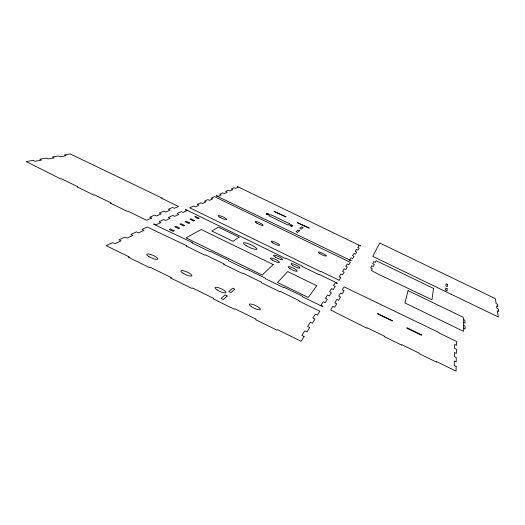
<?xml version="1.0" encoding="UTF-8"?>
<svg xmlns="http://www.w3.org/2000/svg" width="525" height="525" viewBox="0 0 525 525"><rect width="100%" height="100%" fill="white"/><g stroke="black" fill="none" stroke-linecap="round" stroke-linejoin="round"><path stroke-width="0.79" d="M335.377 282.64L333.506 285.58L335.272 286.44L333.368 289.492L331.577 288.619L329.595 291.743L331.419 292.628L329.398 295.87L327.548 294.971L325.441 298.292L327.318 299.204L325.165 302.662L323.256 301.731L321.005 305.281L322.954 306.213L322.691 306.633L302.164 296.625L302.459 296.238L284.032 287.254L283.703 287.628L265.21 278.611L265.571 278.257L247.236 269.318L246.842 269.653L228.441 260.689L228.867 260.367L210.623 251.468L210.164 251.777L191.855 242.845L192.347 242.557L153.543 224.168L154.101 223.919L156.01 224.838L160.853 222.62L158.99 221.707L163.728 219.562L165.572 220.454L170.12 218.374L168.308 217.494L172.764 215.473L174.549 216.339L178.828 214.384L177.069 213.531L181.263 211.627L182.995 212.474L187.038 210.623L185.318 209.797M349.735 260.033L351.159 257.788L352.688 258.523L354.06 256.325L352.551 255.596L353.902 253.47L355.392 254.185L356.692 252.092L355.228 251.383L356.514 249.355L357.965 250.058L359.205 248.062L357.768 247.373L358.995 245.438L360.55 245.903L237.11 186.382L238.199 187.189L235.541 188.403L234.13 187.727L231.381 188.967L232.805 189.656L230.016 190.936L228.578 190.24L225.691 191.546L227.148 192.248L224.221 193.594L222.738 192.878L219.706 194.25L221.202 194.978L218.118 196.389L216.602 195.654M185.325 209.79L185.778 209.587L285.58 258.464L285.869 258.175L302.426 266.214L302.164 266.516L318.714 274.549L318.951 274.24L337.319 283.152L337.116 283.48L335.37 282.647M216.595 195.661L216.241 195.818L351.284 260.781L349.742 260.033M463.312 319.43L464.914 320.204L464.966 323.072L463.345 322.291M463.378 325.224L465.019 326.018L465.071 329.031L463.411 328.23M269.174 214.364L267.048 213.399L269.174 214.364M456.14 366.463L456.061 371.116L436.623 361.64L436.577 362.158L419.081 353.627L419.16 353.128L401.815 344.676L401.704 345.155L384.287 336.669L384.431 336.197L367.165 327.784L366.988 328.23L330.691 310.006L332.791 306.37L334.701 307.302L336.696 303.785L334.812 302.873L336.788 299.46L338.638 300.366L340.508 297.058L338.684 296.172L340.535 292.97L342.333 293.842L344.098 290.738L342.326 289.879L344.072 286.86L439.149 332.594L439.11 333.007L456.54 341.467L456.474 345.325L454.683 344.452L454.591 348.403L456.415 349.289L456.35 353.391L454.492 352.492L454.401 356.692L456.277 357.604L456.212 361.974L454.302 361.042L454.197 365.512L456.14 366.463M268.314 214.948L266.175 213.977L268.314 214.948M451.382 294.348L372.796 256.41L379.7 242.963L495.351 298.64L496.164 303.653L497.556 304.323L497.943 306.639L496.545 305.963L496.926 308.319L498.343 309.002L498.75 311.423L497.319 310.728L498.337 316.995L451.382 294.348M447.202 288.796L447.057 291.034L445.6 290.332L445.764 288.1L447.202 288.796M447.49 284.458L447.346 286.604L445.928 285.915L446.079 283.782L447.49 284.458M433.506 288.396L431.983 299.801L377.436 273.761L371.365 270.487L372.277 268.603L370.742 267.862L371.779 265.755L373.295 266.49L374.286 264.429L372.789 263.701L373.78 261.693L375.257 262.408L376.09 260.682L433.506 288.396M421.523 334.819L421.45 335.252L406.783 328.112L406.882 327.692L421.523 334.819M408.056 290.62L404.9 302.938L463.45 331.314L463.293 317.336L408.056 290.62M292.779 225.783L290.647 224.805L292.779 225.783M292.025 226.413L289.885 225.428L292.018 226.433M392.267 320.578L392.142 320.985L377.527 313.878L377.678 313.484L392.267 320.578M304.106 336.505L301.133 341.283L277.476 329.68L277.082 330.205L255.642 319.686L256.082 319.187L234.839 308.766L234.353 309.238L213.038 298.784L213.563 298.331L192.439 287.969L191.868 288.402L170.677 278.001L171.288 277.594L150.288 267.291L149.625 267.678L128.553 257.335L129.255 256.974L106.142 245.634L112.672 242.681L114.818 243.731L121.052 240.877L118.939 239.84L125.016 237.097L127.089 238.107L132.891 235.449L130.85 234.452L136.513 231.893L138.515 232.87L143.929 230.39L141.96 229.432L147.249 227.036L186.88 245.825L186.368 246.12L204.973 255.202L205.452 254.881L224.149 264.003L223.702 264.338L242.399 273.459L242.812 273.105L261.601 282.273L261.22 282.647L280.015 291.815L280.357 291.428L299.237 300.635L298.935 301.042L319.843 311.246L317.441 315.105L315.42 314.121L312.913 318.078L314.961 319.082L312.388 323.216L310.301 322.192L307.604 326.438L309.73 327.475L306.967 331.918L304.802 330.862L301.908 335.423L304.106 336.505M340.876 277.482L339.143 280.265L321.07 271.497L320.847 271.799L189.781 207.795L193.613 206.062L195.267 206.863L198.955 205.177L197.321 204.382L200.937 202.742L202.552 203.523L206.036 201.928L204.448 201.154L207.88 199.605L209.449 200.366L212.75 198.85L211.201 198.102L214.456 196.626L350.313 262.336L348.843 264.698L347.261 263.937L345.739 266.339L347.34 267.113L345.785 269.601L344.164 268.82L342.556 271.359L344.197 272.153L342.556 274.785L340.889 273.978L339.189 276.662L340.876 277.482M316.746 285.705L308.287 297.491L277.541 282.502L287.687 271.569L316.746 285.705M273.203 264.528L262.218 275.034L186.06 237.917L201.187 229.504L273.203 264.528M309.133 228.067L297.308 222.652L309.133 228.067M227.213 296.002L223.276 299.558L221.077 298.482L225.048 294.945L227.213 296.002M234.708 289.236L231.02 292.563L228.893 291.526L232.614 288.212L234.708 289.236M299.427 230.797L297.563 232.483L296.041 231.755L297.931 230.075L299.427 230.797M303.043 227.535L301.258 229.149L299.775 228.434L301.573 226.833L303.043 227.535M289.754 223.86L288.218 225.113L269.154 215.9L270.861 214.732L289.754 223.86M285.954 216.871L274.129 211.457L285.954 216.871M239.085 237.182L233.054 241.316L211.792 230.987L218.374 227.128L239.085 237.182M174.116 230.803L173.073 231.328L169.293 229.491L170.349 228.966L174.116 230.803M179.465 228.08L178.461 228.592L174.753 226.787L175.77 226.282L179.465 228.08M184.623 225.461L183.652 225.953L180.009 224.182L180.994 223.696L184.623 225.461M189.591 222.941L188.659 223.414L185.082 221.675L186.027 221.202L189.591 222.941M194.381 220.5L193.482 220.959L189.971 219.253L190.883 218.8L194.381 220.5M199.014 218.151L198.142 218.597L194.69 216.917L195.569 216.477L199.014 218.151M151.581 218.092L146.567 220.251L127.916 211.155L127.306 211.385L110.519 203.201L111.156 202.991L94.507 194.873L93.844 195.07L77.129 186.926L77.825 186.743L61.254 178.664L60.526 178.835L26.25 161.602L33.127 160.388L34.965 161.287L41.573 160.105L39.769 159.226L46.226 158.084L48.011 158.957L54.226 157.841L52.467 156.988L58.551 155.925L60.277 156.765L66.13 155.715L64.424 154.888L70.16 153.884L162.245 198.168L161.752 198.352L178.546 206.502L174.379 208.294L172.646 207.454L168.341 209.285L170.1 210.138L165.67 212.041L163.892 211.175L159.318 213.111L161.129 213.99L156.417 216.018L154.58 215.119L149.717 217.186L151.581 218.092M272.272 260.052A4.987 1.017 25 0 0 279.451 262.428A4.987 1.017 25 0 0 273.059 258.471A4.987 1.017 25 0 0 272.272 260.052M275.428 257.125A4.909 0.984 25 0 0 282.47 259.475A4.909 0.984 25 0 0 276.183 255.59A4.909 0.984 25 0 0 275.428 257.125M289.853 268.557A4.994 1.017 25.2 0 0 297.189 271.13A4.994 1.017 25.2 0 0 291.067 267.179A4.994 1.017 25.2 0 0 289.853 268.557M292.714 265.486A4.909 0.984 25.2 0 0 299.919 268.026A4.909 0.984 25.2 0 0 293.888 264.147A4.909 0.984 25.2 0 0 292.714 265.486M246.061 245.575A7.416 1.496 24.7 0 0 256.843 249.178A7.416 1.496 24.7 0 0 247.478 243.377A7.416 1.496 24.7 0 0 246.061 245.575M219.857 217.258A4.653 0.879 24.3 0 0 226.721 219.621A4.653 0.879 24.3 0 0 220.953 216.083A4.653 0.879 24.3 0 0 219.857 217.258M272.915 242.983A4.659 0.886 24.9 0 0 279.622 245.267A4.659 0.886 24.9 0 0 273.65 241.625A4.659 0.886 24.9 0 0 272.915 242.983M319.902 253.647A4.449 0.807 25.4 0 0 326.347 255.983A4.449 0.807 25.4 0 0 320.788 252.518A4.449 0.807 25.4 0 0 319.902 253.647M256.705 223.086A4.43 0.801 24.7 0 0 263.13 225.323A4.43 0.801 24.7 0 0 257.512 221.931A4.43 0.801 24.7 0 0 256.705 223.086M183.081 273.276A6.044 1.483 24 0 0 191.894 275.796A6.044 1.483 24 0 0 184.137 270.939A6.044 1.483 24 0 0 183.081 273.276M148.897 256.535A6.051 1.47 23.5 0 0 157.861 259.127A6.051 1.47 23.5 0 0 150.255 254.349A6.051 1.47 23.5 0 0 148.897 256.535M217.101 289.892A6.044 1.49 24.5 0 0 226.032 292.635A6.044 1.49 24.5 0 0 218.538 287.713A6.044 1.49 24.5 0 0 217.101 289.892M251.593 306.79A6.057 1.496 25 0 0 260.387 309.461A6.057 1.496 25 0 0 252.722 304.447A6.057 1.496 25 0 0 251.593 306.79"/></g></svg>
